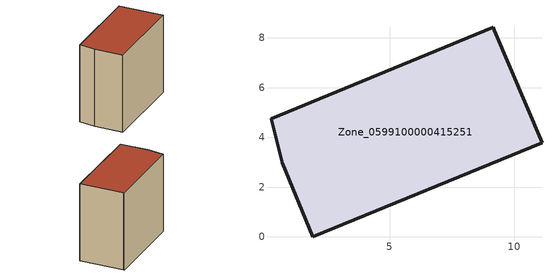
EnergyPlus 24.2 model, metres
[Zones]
Zone_0599100000415251
 floor ground (C_G): 0.68,2.98 0.23,4.74 9.17,8.42 9.21,8.31 11.12,3.78 1.91,0 z3.24
 wall outside (C_F): 0.23,4.74 0.68,2.98 1.91,0 11.12,3.78 9.21,8.31 9.17,8.42 0.23,4.74 z3.24:12.25
 roof outside (C_R): 0.68,2.98 1.91,0 11.12,3.78 9.21,8.31 9.17,8.42 0.23,4.74 z12.25
[BUILDING]
Pand.0599100000415251: North Axis=0; Terrain=City; Loads Convergence Tolerance Value=0.04; Temperature Convergence Tolerance Value=0.4; Solar Distribution=FullExterior; Maximum Number of Warmup Days=25; Minimum Number of Warmup Days=1
[Site:Location]
Rotterdam.The.Hague.AP_ZH_NLD Design_Conditions: Latitude=51.96; Longitude=4.45; Time Zone=1; Elevation=-4.5
[SITE:GROUNDTEMPERATURE:BUILDINGSURFACE]
18, 18, 18, 18, 18, 18, 18, 18, 18, 18, 18, 18
[MATERIAL] Thermal Absorptance=0.9; Solar Absorptance=0.7; Visible Absorptance=0.7
Name | Roughness | Thickness | Conductivity | Density | Specific Heat
G.TI.1992-2005 | MediumSmooth | 0.15 | 0.06 | 540 | 1210
F.TI.1992-2005 | Rough | 0.3 | 0.12 | 1920 | 840
R.TI.1992-2005 | MediumRough | 0.2 | 0.08 | 1500 | 1000
[CONSTRUCTION]
C_G: G.TI.1992-2005
C_F: F.TI.1992-2005
C_R: R.TI.1992-2005
[ZONE]
Zone_0599100000415251: Type=1; Multiplier=1; Ceiling Height=Autocalculate; Volume=Autocalculate; Floor Area=autocalculate; Part of Total Floor Area=Yes
[ZONEINFILTRATION:DESIGNFLOWRATE]
Infil_Zone_0599100000415251: Zone or ZoneList or Space or SpaceList=Zone_0599100000415251; Schedule=AlwaysOn; Design Flow Rate Calculation Method=Flow/Area; Flow Rate per Floor Area=0.0015; Constant Term Coefficient=1; Temperature Term Coefficient=0; Velocity Term Coefficient=0; Velocity Squared Term Coefficient=0
[HVACTEMPLATE:ZONE:IDEALLOADSAIRSYSTEM]
Zone_0599100000415251: Maximum Heating Supply Air Temperature=50; Minimum Cooling Supply Air Temperature=13; Maximum Heating Supply Air Humidity Ratio=0.0156; Minimum Cooling Supply Air Humidity Ratio=0.0077; Heating Limit=NoLimit; Cooling Limit=NoLimit; Dehumidification Control Type=ConstantSensibleHeatRatio; Cooling Sensible Heat Ratio=0.7; Dehumidification Setpoint=60; Humidification Control Type=None; Humidification Setpoint=30; Outdoor Air Method=None; Outdoor Air Flow Rate per Person=0.00944; Outdoor Air Flow Rate per Zone Floor Area=0; Outdoor Air Flow Rate per Zone=0; Demand Controlled Ventilation Type=None; Outdoor Air Economizer Type=NoEconomizer; Heat Recovery Type=None; Sensible Heat Recovery Effectiveness=0.7; Latent Heat Recovery Effectiveness=0.65
[ZONECONTROL:THERMOSTAT]
ThermostatControl_Zone_0599100000415251: Zone or ZoneList=Zone_0599100000415251; Control Type Schedule=DualSetpointControlType; Control 1=Thermostat_Zone_0599100000415251; Temperature Difference Between Cutout And Setpoint=0
[THERMOSTATSETPOINT:DUALSETPOINT]
Thermostat_Zone_0599100000415251: Heating Setpoint Temperature Schedule=HeatingSetpoint_Zone_0599100000415251; Cooling Setpoint Temperature Schedule=CoolingSetpoint_Zone_0599100000415251
[SCHEDULE:COMPACT]
HeatingSetpoint_Zone_0599100000415251: Through: 12/31, For: AllDays, Until: 24:00, 21
CoolingSetpoint_Zone_0599100000415251: Through: 12/31, For: AllDays, Until: 24:00, 24
DualSetpointControlType: Through: 12/31, For: AllDays, Until: 24:00, 4
AlwaysOn: Through: 12/31, For: AllDays, Until: 24:00, 1
